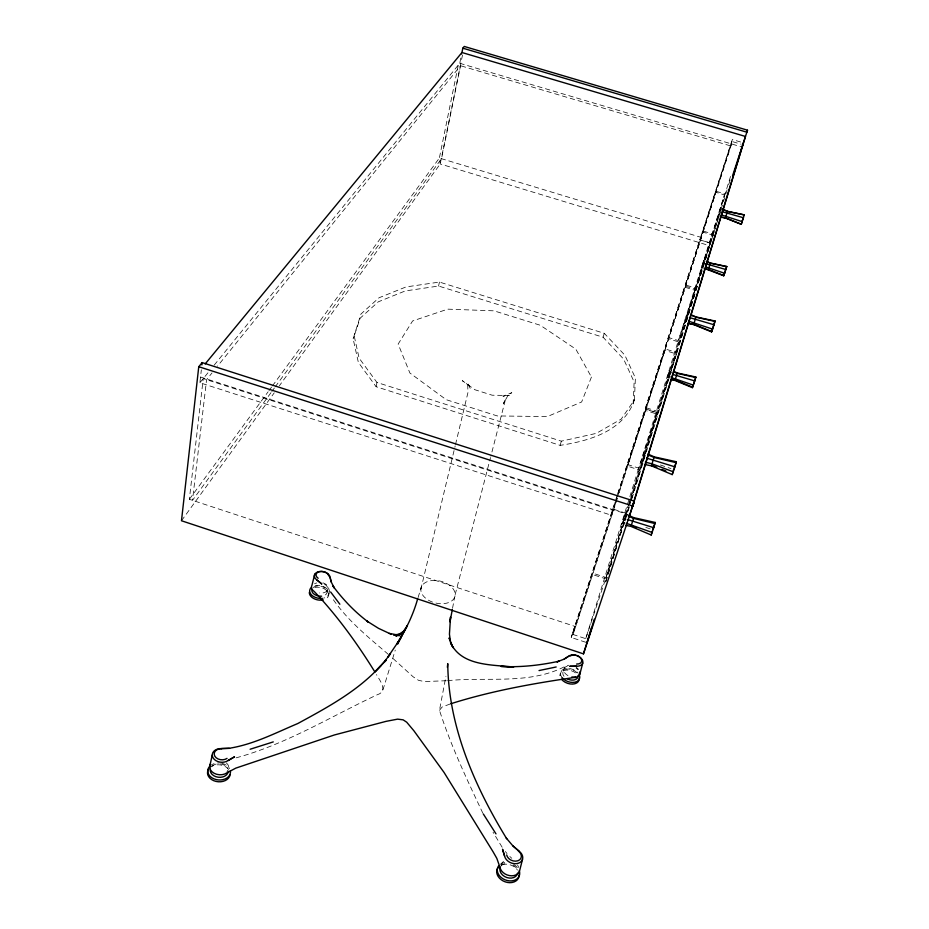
<?xml version="1.0" encoding="UTF-8"?>
<svg xmlns="http://www.w3.org/2000/svg" width="929" height="929" viewBox="0 0 929 929"><rect width="100%" height="100%" fill="white"/><g stroke="black" fill="none" stroke-linecap="round" stroke-linejoin="round"><path stroke-width="0.7" stroke-dasharray="4.64 3.48" d="M634.414 399.934L635.401 377.975L624.845 355.157L604.256 333.302L439.44 282.068L406.031 286.933L379.067 297.744L360.998 313.979L353.136 338.806L358.339 362.356L376.129 386.719L560.129 445.351C589.311 441.008 623.998 430.975 634.414 399.934L621.234 419.06L596.29 433.367L561.348 441.159L376.953 382.458L359.117 358.129L353.903 334.626M633.137 403.976L634.135 381.97L623.638 359.117L603.095 337.227L438.581 286.039L405.23 290.951L378.3 301.82L360.243 318.113L353.136 338.806M617.692 494.414L611.003 515.096L199.874 382.736L201.349 369.812M585.746 642.264L571.242 637.468L574.842 626.355L189.353 499.303L203.23 378.614L612.559 510.276M452.539 608.286L454.571 597.452A17.477 11.206 13.9 0 0 433.622 580.439A17.477 11.206 13.9 0 0 425.796 598.369A17.477 11.206 13.9 0 0 454.571 597.452M482.836 813.177C467.02 779.675 450.739 745.43 439.475 710.313L445.932 676.254M327.182 592.214L327.786 589.056M328.669 595.094L328.994 593.376M376.129 386.719L376.953 382.458M214.193 365.132L459.75 63.277L461.945 52.512M462.526 54.95L440.218 163.968L279.362 385.779M438.581 286.039L439.44 282.068M439.475 710.313L442.146 707.015L450.751 703.764M420.825 589.381L455.175 445.92M455.512 444.503L467.972 392.468L467.624 382.643L470.55 389.135L468.82 385.419L462.27 380.635L474.882 389.727L492.161 395.208L509.266 395.51L502.949 396.23L511.821 392.665L508.012 395.429L503.332 403.685L505.655 398.796L490.872 456.139M455.175 594.595L490.512 457.532M625.194 513.772L621.722 524.537L625.194 513.772L627.644 514.875M236.094 757.843C286.237 744.257 330.759 716.549 377.464 694.66C388.357 691.257 379.833 680.342 376.454 674.559M560.129 445.351L561.348 441.159M603.095 337.227L604.256 333.302M382.934 689.899L395.266 650.091M605.673 581.902L630.443 501.648M630.872 500.266L709.454 245.662L721.241 209.919M605.836 581.856L630.582 501.66M631 500.266L710.36 243.073L699.781 239.868L732.342 139.547L740.645 142.009M617.344 498.362L593.004 573.263L606.068 577.524L629.444 506.781M631.987 498.525L676.509 354.007L665.001 350.43L619.109 492.881M676.939 352.614L713.112 235.211L703.102 232.18L627.377 466.137L638.258 469.598L676.939 352.614L665.454 349.037M713.855 232.784L727.082 189.876M728.789 184.348L730.484 178.809M615.695 502.844L573.077 634.495L585.723 638.664L638.258 469.598M713.112 235.211L677.984 341.721L638.722 468.111L627.853 464.651M708.804 242.515L700.338 239.949L715.818 192.303L724.469 194.904L678.344 340.583L668.822 337.633M585.723 638.664L605.65 578.802L627.934 506.781M628.364 505.399L656.664 413.974L645.481 410.455M646.34 407.819L657.511 411.338L724.469 194.904M606.068 577.524L628.782 504.145M629.212 502.763L657.058 412.778L645.876 409.259M730.542 176.44L695.647 288.083L685.904 285.098M418.073 597.544L421.511 586.536M643.17 459.576L641.823 463.931L645.388 452.899L644.052 457.242M718.988 214.158C716.352 222.472 722.739 202.534 720.08 210.999M686.368 319.75C683.059 330.294 690.688 306.315 687.402 316.835M272.406 385.93L439.359 158.046L700.64 237.232L571.242 637.468L612.792 509.603M617.913 493.705L732.342 139.547M615.811 502.02L617.146 497.874M617.588 496.492L732.296 141.58L741.145 144.216M677.984 341.721L668.462 338.771L732.296 141.58M573.077 634.495L592.586 574.552L605.65 578.802M560.512 673.955L559.966 675.638A9.94 6.561 19.2 0 1 566.585 670.088A9.94 6.561 19.2 0 1 577.629 674.849M561.011 672.41L561.557 670.726M699.781 239.868L700.64 237.232M563.589 670.843L564.6 667.765M501.312 865.05L502.008 862.925M670.529 376.257L667.939 375.537L666.906 378.881L669.867 369.707L668.834 373.04L671.377 373.934M181.48 520.751L274.252 392.828M270.966 392.7L192.512 500.336L206.575 379.694L212.033 372.935M271.814 391.527L274.38 388.02M275.228 386.847L441.507 158.696L460.54 65.715L217.491 366.189M189.353 499.303L268.121 391.783M268.98 390.61L271.547 387.103M199.874 382.736L208.711 371.867M446.268 680.736L424.251 681.561L418.468 680.295L413.138 676.8L391.492 657.128M447.604 680.667C486.146 676.66 528.694 684.928 564.367 666.767A8.849 5.818 19.1 0 1 568.769 665.28M621.989 523.596L624.602 524.177M667.649 376.663L670.274 377.313M622.476 522.33L625.078 522.981M459.75 63.277L742.016 147.049M730.31 145.818L458.299 65.053L439.359 158.046L440.218 163.968L709.454 245.662M716.143 191.293L724.806 193.894M623.104 520.054L625.67 520.821M703.439 231.135L713.437 234.166M685.544 286.19L695.31 289.186M685.196 287.293L694.95 290.278L657.117 412.522L645.945 409.015M613.814 509.313L627.319 513.667M200.525 377.023L628.422 514.631M660.38 464.976L670.993 468.576M645.806 527.417L651.299 529.275M623.812 518.243L626.343 519.114M669.112 371.937L671.632 372.889M624.439 515.99L626.924 516.977M624.938 514.689L627.412 515.758M388.334 654.376C368.72 637.538 348.224 621.129 333.337 599.704M509.824 856.468L511.786 858.291M505.376 851.51L507.025 853.6M502.159 847.236L493.044 832.233M329.83 592.261L328.692 588.44A8.698 5.644 10 0 0 322.932 582.831M500.963 866.118A9.185 7.026 21.4 0 1 507.443 863.436M513.052 865.073A9.185 7.026 21.4 0 1 517.534 870.647M500.406 864.156A11.554 8.837 21.4 0 1 506.804 862.426M513.853 864.481A11.554 8.837 21.4 0 1 518.057 868.336M502.113 864.76A11.543 8.837 21.5 0 1 517.465 870.078M501.01 865.154A9.209 7.014 21.4 0 1 505.213 860.707M517.465 864.945A9.209 7.014 21.4 0 1 518.614 867.465M226.362 762.883A9.069 6.747 5.3 0 1 226.99 771.593M212.079 766.146A9.058 6.747 5.3 0 1 219.244 763.789M220.394 763.893A9.058 6.747 5.3 0 1 227.57 768.248M210.093 765.926A11.392 8.489 5.2 0 1 219.395 762.988M221.973 763.359A11.392 8.489 5.2 0 1 229.568 768.573M209.826 767.749A11.38 8.489 5.2 0 1 229.289 770.385M567.979 675.627A7.92 5.202 19.1 0 1 563.926 668.973A7.92 5.202 19.1 0 1 571.01 666.035M576.003 668.009A7.92 5.202 19.1 0 1 577.838 669.716M576.247 667.417A8.849 5.818 19.1 0 1 578.593 669.507M563.996 676.289A7.908 5.214 19.1 0 1 566.226 669.275A7.908 5.214 19.1 0 1 576.816 672.782M562.057 677.589A9.952 6.561 19.1 0 1 564.855 668.752A9.952 6.561 19.1 0 1 578.186 673.177M324.43 584.132A7.78 5.051 10 0 1 327.368 590.321A7.78 5.051 10 0 1 319.518 592.934M314.571 583.784A7.78 5.051 10 0 1 316.754 582.971M313.143 587.546A7.769 5.063 10 0 1 325.336 588.336A7.769 5.063 10 0 1 322.851 596M314.838 587.453A9.766 6.375 10 0 1 327.333 591.239A9.766 6.375 10 0 1 324.674 599.46M315.152 585.734A9.778 6.364 10 0 1 328.065 590.043A9.778 6.364 10 0 1 323.559 598.16M703.81 260.225L701.232 268.202L703.81 260.225M591.436 377.069L581.647 401.967L547.332 416.587L497.224 415.925L446.234 399.702L409.886 373.005L398.146 344.067L412.604 320.958L447.743 309.148L493.996 310.832L540.306 325.266L575.829 349.153L591.436 377.069"/><path stroke-width="1.39" d="M688.11 323.501L693.58 324.535L711.591 331.908L714.041 324.778L715.075 321.004L696.03 316.952L690.932 314.734M711.591 331.908L713.716 324.871M706.435 261.351L710.371 263.046L709.744 265.148L708.281 269.526L704.054 268.725M447.372 667.312L447.755 663.643C448.301 726.223 474.498 786.085 506.7 838.724L506.305 838.121L512.924 845.924L518.986 851.127A9.418 7.13 21.2 0 1 518.394 863.238A9.418 7.13 21.2 0 1 504.575 855.981L502.577 849.385L504.575 855.981M198.76 366.7L181.48 520.751L583.47 653.865L634.356 501.184L202.162 362.6L198.76 366.7L632.881 506.05L634.356 501.184M705.494 268.829L723.737 275.774L726.722 266.484L710.371 263.046M201.895 364.923L202.162 362.6M670.901 379.647L674.907 380.425L692.43 387.672L694.753 380.913L695.844 377L677.299 372.982L673.583 371.345M692.43 387.672L695.844 377M644.552 464.477L651.357 465.812L672.236 474.603L674.942 466.846L676.347 461.748L654.237 456.859L647.919 454.037M672.236 474.603L673.653 469.482M696.03 316.952L693.58 324.535L688.18 323.164M625.681 525.338L630.965 526.395L651.194 535.011L653.737 527.707L655.212 522.458L633.775 517.65L628.875 515.432M452.284 609.633L450.008 621.826L450.53 617.007L449.439 634.17L450.449 641.335L449.09 638.002M651.194 535.011L652.251 531.121M205.181 363.924L461.945 52.512L462.828 48.18L464.268 46.45L747.52 130.199L746.904 132.208L462.828 48.18M677.299 372.982L674.907 380.425M209.629 766.82L212.253 755.033M654.237 456.859L651.357 465.812L651.519 465.162M633.775 517.65L630.965 526.395L631.163 525.617M314.757 574.215L311.97 585.189A8.698 5.644 10 0 0 314.327 591.576C337.332 615.904 357.386 643.623 375.014 672.178M522.528 859.29L519.566 870.914A10.277 7.838 21.4 0 1 509.44 875.594A10.277 7.838 21.4 0 1 499.965 867.314L496.818 858.361L493.009 851.672L444.027 772.405L413.904 730.786L406.705 722.205L403.151 719.847L397.635 719.139L386.104 721.345L334.382 734.967L235.792 768.132L226.966 772.812A10.138 7.537 5.3 0 1 214.169 773.3A10.138 7.537 5.3 0 1 210.407 763.963M579.835 674.245L582.738 663.109M632.498 506.758L745.499 136.47L461.945 52.512M629.723 515.049L743.409 142.822M744.35 214.947L727.57 211.44L721.961 209.06L727.558 211.382L744.292 214.854L741.261 224.307L743.339 217.537M583.47 653.865L591.576 627.574M587.058 642.705L594.316 619.19M723.737 275.774L726.722 266.484M417.644 598.926C413.208 614.696 406.008 629.607 397.252 643.425L401.56 636.295L397.693 644.052M732.516 175.86L747.52 130.199M652.669 529.739L655.212 522.458M674.059 468.251L676.347 461.748M714.064 323.791L715.075 321.004M381.006 665.547L375.548 671.202L386.383 659.973L384.594 661.831M575.62 655.259A8.094 5.272 19 0 0 568.571 656.28L564.1 659.149L556.935 661.912L558.968 661.204C540.039 665.338 520.461 667.498 501.091 666.407L513.702 667.068C491.72 664.572 461.365 666.209 450.449 642.566L453.015 647.618L449.264 638.409M228.128 760.514L234.422 756.88L228.128 760.514A9.278 6.84 5.5 0 1 212.985 757.727A9.278 6.84 5.5 0 1 221.474 748.565L229.602 748.309L221.474 748.565M564.1 659.149L568.571 656.28M399.667 634.449L395.951 636.226L403.801 631.209L398.855 635.831L403.627 631.139L407.401 625.542L399.516 639.93L387.904 656.989L390.494 653.621C367.431 685.892 331.816 705.041 297.768 723.54C275.867 732.772 254.232 744.048 230.601 748.042M250.11 749.25L273.277 741.899M450.751 703.764C490.5 691.176 531.945 683.639 573.054 677.682A8.849 5.818 19.1 0 0 579.859 671.911M539.029 670.564L556.192 666.976M400.91 633.857L393.687 635.053L397.147 634.867L389.251 633.392M576.537 666.198L569.825 666.314L576.537 666.198A8.094 5.272 19 0 0 582.889 662.087A8.094 5.272 19 0 0 576.63 655.537M720.625 217.084L725.433 217.967L741.261 224.307M720.614 217.014L725.421 217.909L741.203 224.203M672.329 379.496L674.988 380.042M726.733 266.693L710.36 263.186L706.412 261.513M715.063 321.411L695.984 317.219L690.874 315.036M695.786 377.546L677.218 373.353L673.479 371.763M676.207 462.677L654.097 457.498L647.722 454.769M655.003 523.561L633.59 518.405L628.643 516.28M721.345 214.924L742.213 221.648M706.11 267.076L724.632 273.277M688.865 321.248L712.601 329.133M671.586 377.65L693.359 385.117M645.341 462.166L652.053 463.85L673.293 471.793M626.378 523.306L652.158 532.468M743.49 217.758L722.367 211.8M725.874 269.515L705.703 263.743M714.041 324.778L690.015 317.741M694.753 380.913L672.654 374.375M674.942 466.846L646.654 458.148M653.737 527.707L627.609 519.543M708.304 269.364L723.726 275.541M693.638 324.256L711.614 331.479M676.242 380.542L691.246 386.592M652.82 465.684L656.733 467.275M661.959 469.389L665.872 470.98M632.428 526.139L636.226 527.684M391.272 634.298L378.533 628.352L366.816 621.013L368.465 622.151C354.913 612.118 343.138 599.635 333.035 586.176L334.277 587.952L331.165 581.856L330.062 577.199A7.955 5.121 10.1 0 0 318.752 571.695A7.955 5.121 10.1 0 0 316.928 580.01L321.701 583.9L316.928 580.01M512.924 845.924L518.986 851.127M330.643 591.982L339.851 604.222M483.335 813.99L495.981 833.87M727.558 211.382L725.421 217.909M330.062 577.199L331.165 581.856M517.627 873.144A9.185 7.026 21.4 0 1 506.677 877.487A9.185 7.026 21.4 0 1 500.348 867.163M519.253 870.67A11.554 8.837 21.4 0 1 507.292 880.541A11.554 8.837 21.4 0 1 498.664 865.793M519.125 874.828A11.543 8.837 21.5 0 1 505.26 881.865A11.543 8.837 21.5 0 1 498.095 867.547M518.336 850.999A7.618 5.76 21.2 0 1 517.859 860.788A7.618 5.76 21.2 0 1 506.677 854.924M228.22 771.732A9.058 6.747 5.3 0 1 218.118 777.213A9.058 6.747 5.3 0 1 210.291 769.305M230.369 770.733A11.392 8.489 5.2 0 1 216.225 779.594A11.392 8.489 5.2 0 1 210.093 765.926M230.113 774.763A11.38 8.489 5.2 0 1 215.946 781.405A11.38 8.489 5.2 0 1 208.351 769.607M227.036 758.389A7.513 5.528 5.5 0 1 214.785 756.125A7.513 5.528 5.5 0 1 221.648 748.728M575.666 676.753A7.92 5.202 19.1 0 1 571.881 676.927M578.07 675.65A7.908 5.214 19.1 0 1 574.633 679.831A7.908 5.214 19.1 0 1 566.957 678.704M578.976 674.338A9.952 6.561 19.1 0 1 574.714 682.223A9.952 6.561 19.1 0 1 562.057 677.589M579.197 678.46A9.94 6.561 19.2 0 1 572.601 684.081A9.94 6.561 19.2 0 1 561.511 679.262M570.151 656.037A6.549 4.262 19 0 1 580.706 658.092A6.549 4.262 19 0 1 576.607 664.061M321.608 596.197A7.769 5.063 10 0 1 311.819 589.903M323.234 599.879A9.766 6.375 10 0 1 313.537 598.439A9.766 6.375 10 0 1 309.357 592.191M322.398 598.357A9.778 6.364 10 0 1 311.587 595.036A9.778 6.364 10 0 1 311.354 587.5M318.148 578.279A6.433 4.134 10.1 0 1 319.611 571.556A6.433 4.134 10.1 0 1 328.761 576.015"/></g></svg>
